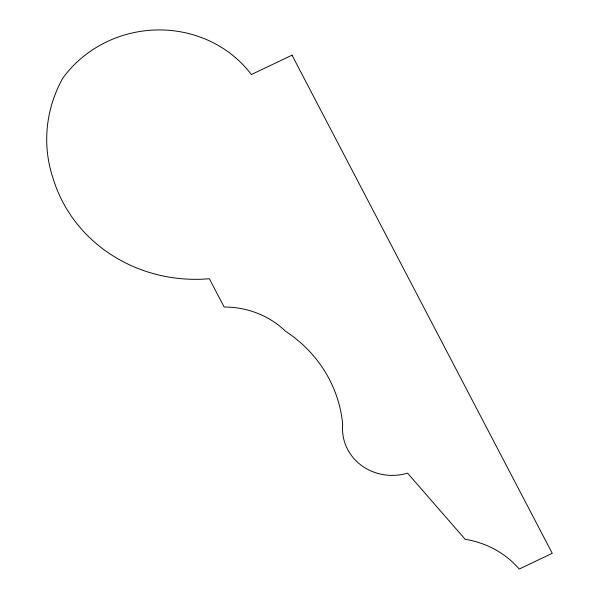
<?xml version="1.0" encoding="UTF-8"?>
<svg xmlns="http://www.w3.org/2000/svg" width="599" height="599" viewBox="0 0 599 599"><rect width="100%" height="100%" fill="white"/><g stroke="black" fill="none" stroke-linecap="round" stroke-linejoin="round"><path stroke-width="0.9" d="M292.02 55.19L251.363 74.553A114.993 108.052 -8.3 0 0 62.723 78.259A138.541 130.185 -8.3 0 0 53.236 178.861A151.135 142.015 -8.3 0 0 209.373 278.737L224.153 307.025A86.885 81.644 -8.3 0 1 285.491 331.217A137.65 129.354 -8.3 0 1 342.695 424.421A50.63 47.576 -8.3 0 0 407.552 473.143L465.168 539.31A90.569 85.11 -8.3 0 1 519.228 569.05L552.263 553.319L292.02 55.19"/></g></svg>
